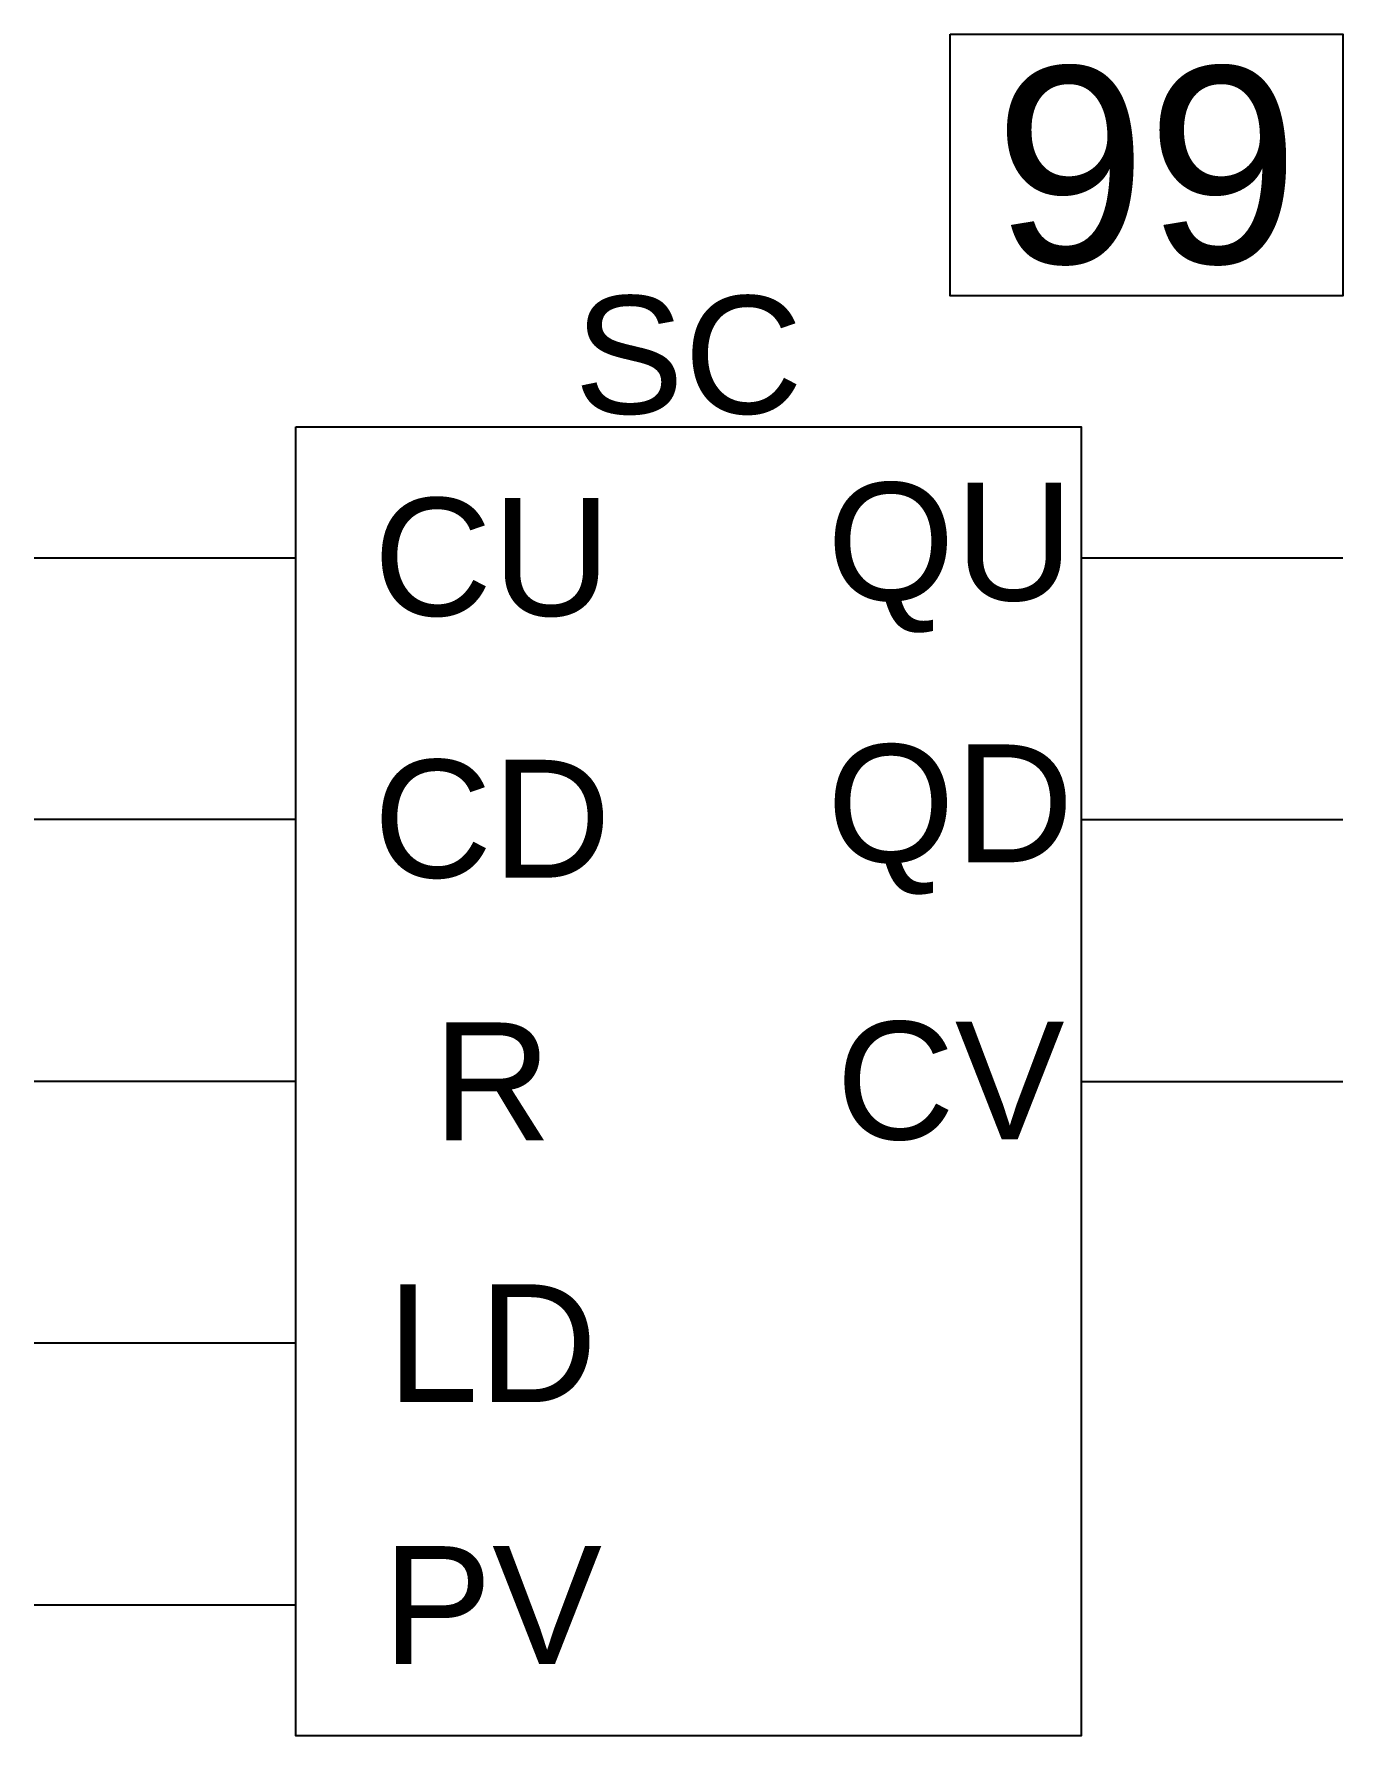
# Model space of a CAD drawing. Header units: inches. Extents: x 0 to 1, y -0.9 to 0.4.
import ezdxf
from ezdxf.enums import TextEntityAlignment as Align

# ---------------------------------------------------------------- set-up
doc = ezdxf.new("R2010")
doc.units = ezdxf.units.IN
doc.header["$MEASUREMENT"] = 0
doc.styles.get("Standard").update_dxf_attribs({"font": 'arial.ttf'})

msp = doc.modelspace()

# ---------------------------------------------------------------- linework, layer by layer
for p, q in [((0, 0), (0.2, 0)), ((0.8, 0), (1, 0)), ((0.2, -0.2), (0, -0.2)), ((0.8, -0.2), (1, -0.2)), ((0.2, -0.4), (0, -0.4)), ((0.8, -0.4), (1, -0.4)), ((0.2, -0.6), (0, -0.6)), ((0.2, -0.8), (0, -0.8))]:
    msp.add_line(p, q)
for points in [[(0.7, 0.4), (1, 0.4), (1, 0.2), (0.7, 0.2)], [(0.2, 0.1), (0.8, 0.1), (0.8, -0.9), (0.2, -0.9)]]:
    msp.add_lwpolyline(points, close=True)

# ---------------------------------------------------------------- texts
at = {"char_height": 0.09}
for s, width, gutter_width, heights, insert, attachment_point in [('SC', 0.2, 1, [0], (0.5, 0.2), 2), ('QU', 0.5, 4.5, [0], (0.7, 0), 5), ('CU', 0.5, 4.5, [0.0931], (0.35, 0), 5), ('QD', 0.5, 4.5, [0], (0.7, -0.2), 5), ('CD', 0.5, 4.5, [0.0931], (0.35, -0.2), 5), ('R', 0.5, 4.5, [0], (0.35, -0.4), 5), ('CV', 0.5, 4.5, [0], (0.7, -0.4), 5), ('LD', 0.5, 4.5, [0.0931], (0.35, -0.6), 5), ('PV', 0.5, 4.5, [0], (0.35, -0.8), 5)]:
    msp.add_mtext_dynamic_manual_height_columns(s, width=width, gutter_width=gutter_width, heights=heights, dxfattribs=dict(at, insert=insert, attachment_point=attachment_point))
msp.add_attdef('99', text='', height=0.15).set_placement((0.85, 0.3), align=Align.MIDDLE_CENTER)

doc.saveas('drawing.dxf')
